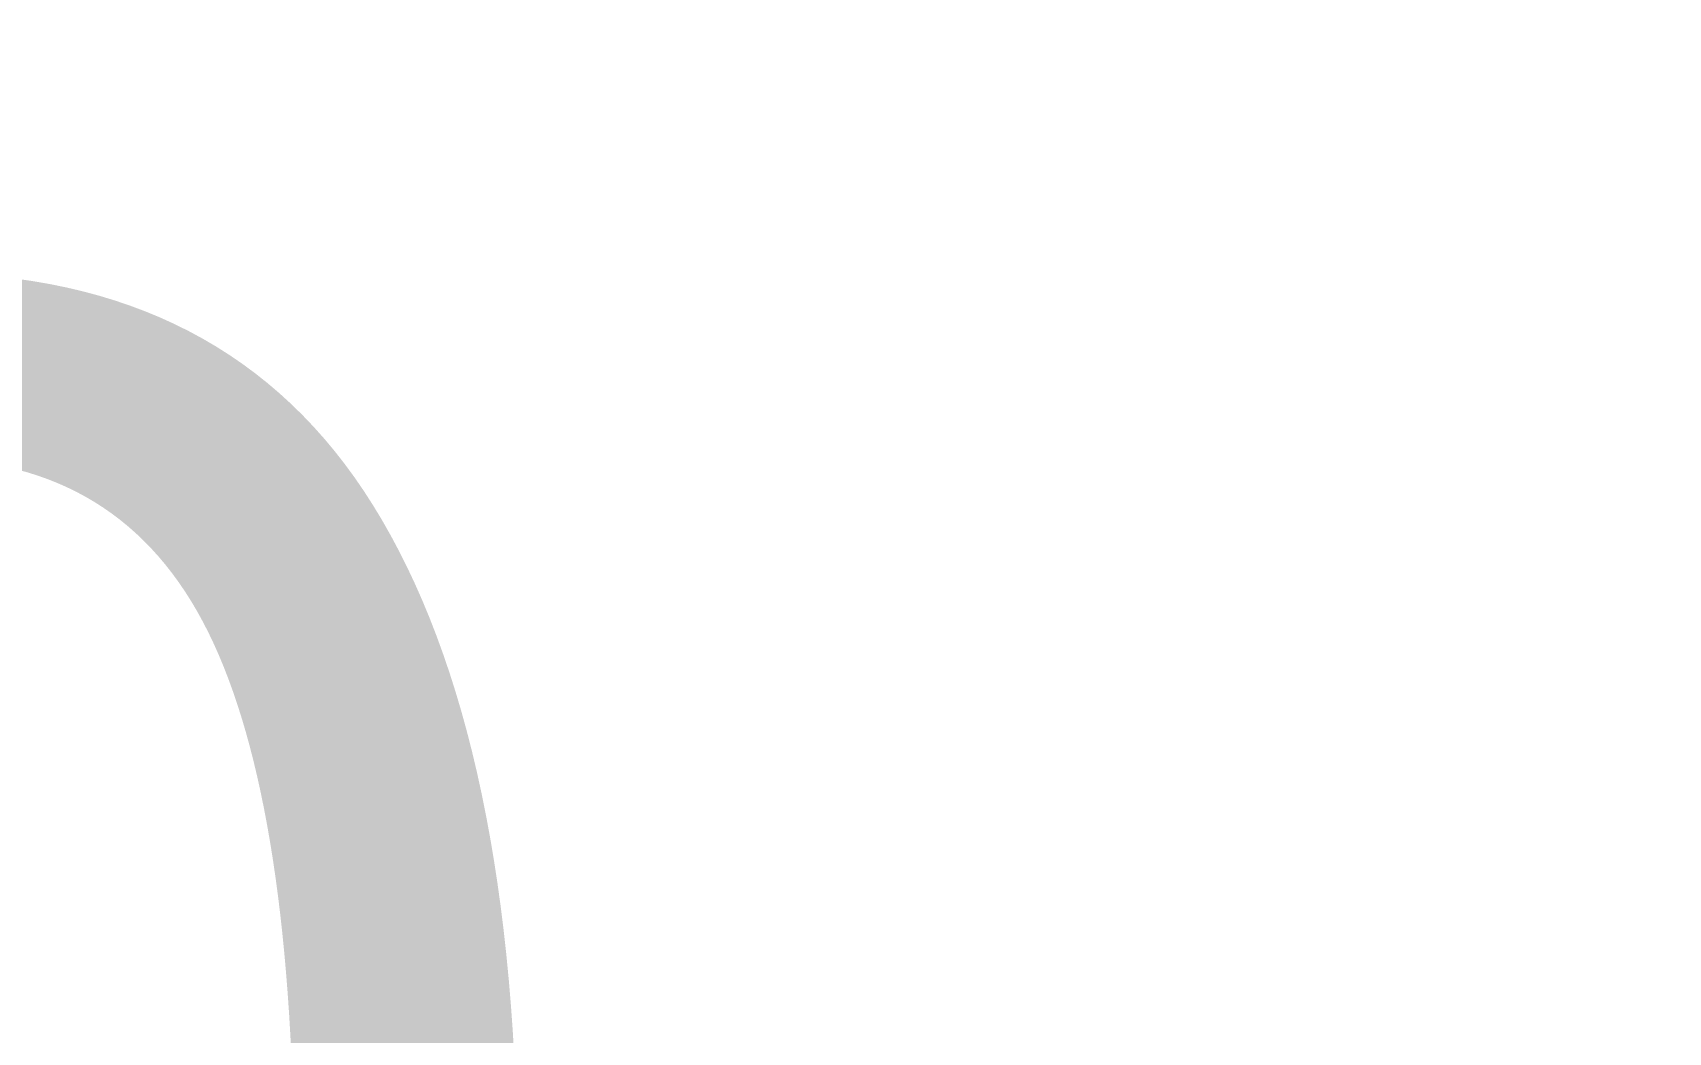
# Model space of a CAD drawing. Header units: metres. Extents: x 0 to 298, y 0 to 162.
# Drawn here: x 197.1923 to 197.4665, y 101.2879 to 101.4554 of the extents above; entities that cross this region are included whole.
import ezdxf

# ---------------------------------------------------------------- set-up
doc = ezdxf.new("R2010")
doc.units = ezdxf.units.M
doc.header["$MEASUREMENT"] = 0
doc.layers.add('BLK_1_FLR_0_STAIR_1_FLIGHT_1', color=4, linetype='Continuous', lineweight=30)
doc.styles.add('arial', font='arial.ttf')
doc.dimstyles.new('OPEN SPACE', dxfattribs={"dimtxt": 0.3, "dimasz": 0.23, "dimexe": 0.1875, "dimexo": 0.0625, "dimgap": 0.09, "dimtad": 3, "dimzin": 0, "dimdsep": 46, "dimtxsty": 'arial', "dimblk": 'OBLIQUE', "dimcen": 0.09, "dimse1": 1, "dimse2": 1, "dimclrd": 6, "dimclre": 6, "dimclrt": 7, "dimadec": 0, "dimazin": 0, "dimtfac": 0.5, "dimtix": 1, "dimtmove": 0, "dimatfit": 3, "dimfxl": 0, "dimtolj": 1, "dimtzin": 0, "dimarcsym": 0})

# ---------------------------------------------------------------- blocks, each defined once
blk = doc.blocks.new('_Oblique')
at = {"color": 0, "linetype": 'ByBlock', "lineweight": -2}
blk.add_line((-0.5, -0.5), (0.5, 0.5), dxfattribs=at)
blk = doc.blocks.new('*D324')
at = {"layer": 'BLK_1_FLR_0_STAIR_1_FLIGHT_1', "color": 2, "lineweight": -2}
blk.add_line((195.88224, 101.01534), (197.88224, 101.01534), dxfattribs=at)
at = {"layer": 'Defpoints', "color": 0, "lineweight": 35}
for p in [(195.88224, 101.28359), (197.88224, 101.28359), (197.88224, 101.01534)]:
    blk.add_point(p, dxfattribs=at)
at = {"layer": 'BLK_1_FLR_0_STAIR_1_FLIGHT_1', "color": 2, "lineweight": -2, "xscale": 0.23, "yscale": 0.23, "zscale": 0.23, "rotation": 180}
blk.add_blockref('_Oblique', (195.88224, 101.01534), dxfattribs=at)
at = {"layer": 'BLK_1_FLR_0_STAIR_1_FLIGHT_1', "color": 2, "lineweight": -2, "xscale": 0.23, "yscale": 0.23, "zscale": 0.23}
blk.add_blockref('_Oblique', (197.88224, 101.01534), dxfattribs=at)
at = {"layer": 'BLK_1_FLR_0_STAIR_1_FLIGHT_1', "color": 2, "insert": (196.88224, 101.25851), "char_height": 0.3, "attachment_point": 5, "style": 'arial'}
blk.add_mtext('\\A1;2.00', dxfattribs=at)

msp = doc.modelspace()

# ---------------------------------------------------------------- dimensions: what is measured, and where the dimension line sits
at = {"layer": 'BLK_1_FLR_0_STAIR_1_FLIGHT_1', "color": 2}
dim = msp.add_aligned_dim(p1=(195.88224, 101.28359), p2=(197.88224, 101.28359), distance=-0.26825, dimstyle='OPEN SPACE', override={"dimpost": '\\X', "dimclrd": 2, "dimclrt": 2}, dxfattribs=at)
dim.commit()
dim.dimension.update_dxf_attribs({"geometry": '*D324', "text_midpoint": (196.88224, 101.25851)})

doc.saveas('drawing.dxf')
